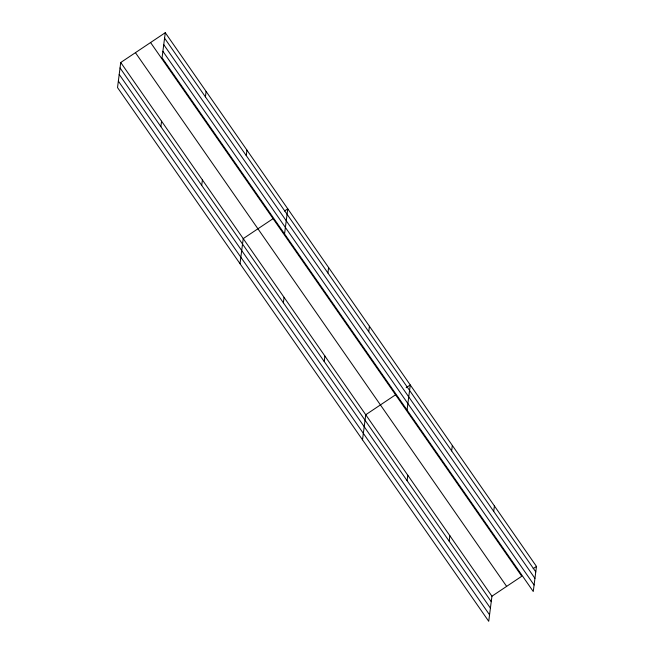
<?xml version="1.0" encoding="UTF-8"?>
<svg xmlns="http://www.w3.org/2000/svg" width="654" height="654" viewBox="0 0 654 654"><rect width="100%" height="100%" fill="white"/><g stroke="black" fill="none" stroke-linecap="round" stroke-linejoin="round"><path stroke-width="0.98" d="M120.737 62.498L117.524 87.579L488.726 621.3L491.939 596.211L120.737 62.498L165.274 32.7L536.476 566.421L533.263 591.502L162.061 57.789L165.274 32.7M160.876 126.663L161.571 121.203M205.413 96.866L206.108 91.413M201.702 185.368L202.405 179.915M246.239 155.57L246.942 150.118M240.018 263.709L243.231 238.62L273.078 218.657M284.555 233.911L287.768 208.83L284.506 211.013M283.37 302.786L284.065 297.333M327.907 272.988L328.602 267.535M324.196 361.498L324.899 356.038M368.733 331.701L369.436 326.248M362.512 439.84L365.733 414.75L395.572 394.787M407.05 410.042L410.271 384.953L406.183 387.683M407.099 480.69L407.802 475.237M451.636 450.9L452.339 445.439M449.167 541.177L449.87 535.724M493.705 511.387L494.408 505.926M491.939 596.211L521.778 576.248L150.575 42.535M533.206 568.604L536.476 566.421M164.579 38.153L535.773 571.874M163.745 44.636L534.947 578.349M162.895 51.306L534.089 585.028M135.435 52.663L506.637 586.385M120.042 67.951L491.236 601.672M119.208 74.425L490.41 608.146M118.358 81.104L489.552 614.825"/></g></svg>
